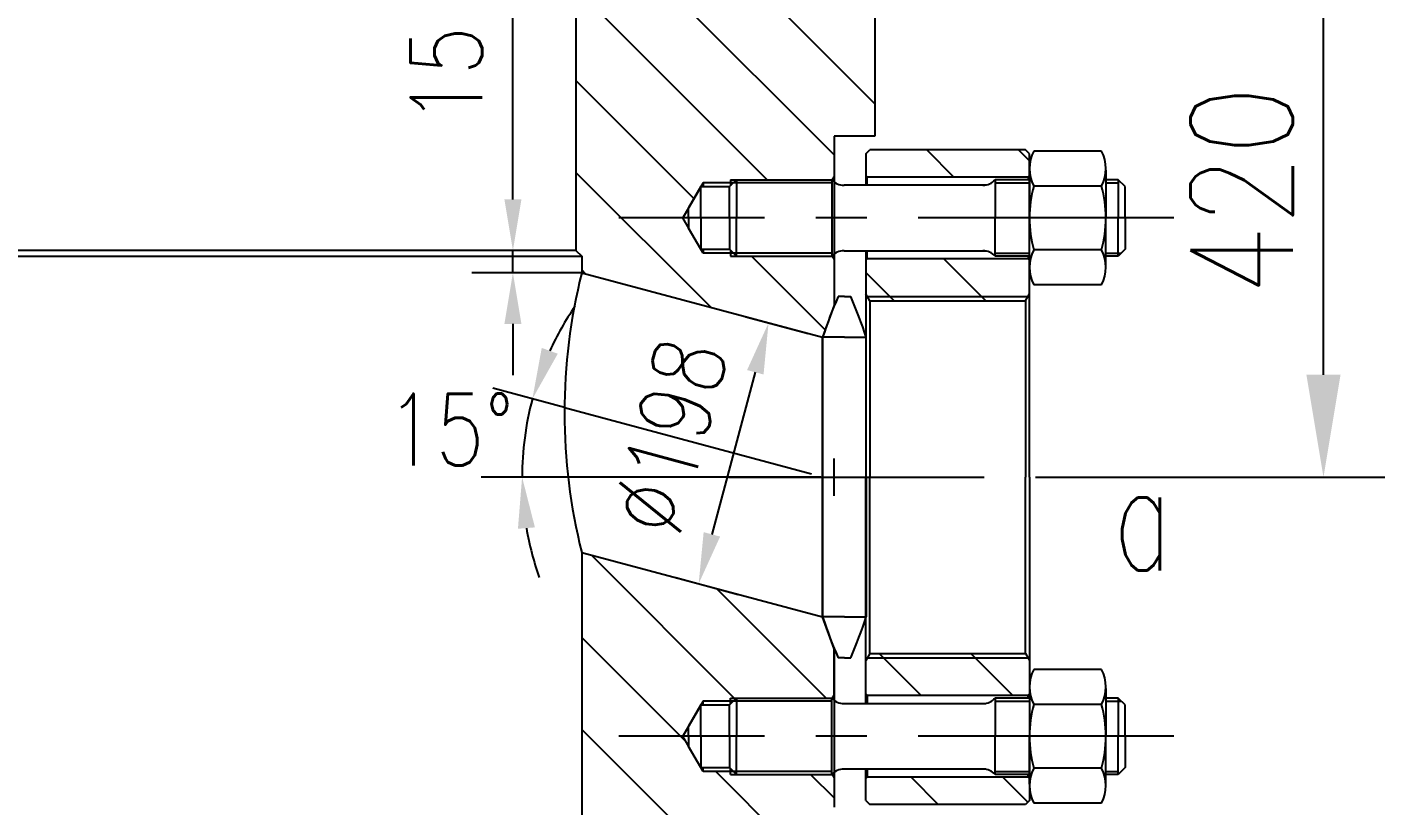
# Model space of a CAD drawing. Header units: inches. Extents: x -375 to 8535, y -150 to 12465.
# Drawn here: x 2639 to 3634, y 10167 to 10738 of the extents above; entities that cross this region are included whole.
import ezdxf

# ---------------------------------------------------------------- set-up
doc = ezdxf.new("R2010")
doc.units = ezdxf.units.IN
doc.header["$LTSCALE"] = 150
doc.linetypes.add('CENTER', pattern=[2, 1.25, -0.25, 0.25, -0.25])
for name, color, linetype in [('1轮廓实线层', 7, 'Continuous'), ('2细线层', 4, 'Continuous'), ('3中心线层', 1, 'CENTER'), ('5剖面线层', 2, 'Continuous'), ('6文字层', 3, 'Continuous'), ('7标注层', 4, 'Continuous')]:
    doc.layers.add(name, color=color, linetype=linetype)
doc.styles.add('PC_TEXTSTYLE', font='romans.shx', dxfattribs={"width": 0.8, "bigfont": 'hzfs.shx'})
doc.styles.add('TH_GBDIM', font='romans.shx', dxfattribs={"width": 0.8, "bigfont": 'gbcbig.shx'})
doc.dimstyles.new('TH_GBDIM', dxfattribs={"dimscale": 15, "dimtxt": 3.5, "dimasz": 2.5, "dimexe": 2, "dimexo": 0, "dimgap": 1.5, "dimtad": 1, "dimdec": 0, "dimdsep": 46, "dimtxsty": 'TH_GBDIM', "dimcen": 2.5, "dimclrd": 130, "dimclre": 130, "dimclrt": 3, "dimadec": 0, "dimazin": 0, "dimtfac": 0.714286, "dimtdec": 0, "dimtmove": 0, "dimatfit": 3, "dimfxl": 0, "dimtolj": 1, "dimtzin": 0, "dimlwd": -1, "dimlwe": -1, "dimarcsym": 0})

# ---------------------------------------------------------------- blocks, each defined once
blk = doc.blocks.new('*D30')
at = {"layer": '7标注层', "color": 130}
for p, q in [((3241.81, 10828), (3634.19, 10828)), ((3589.19, 10483), (3589.19, 10753)), ((3415.19, 10408), (3634.19, 10408))]:
    blk.add_line(p, q, dxfattribs=at)
for points in [[(3576.69, 10753), (3601.69, 10753), (3589.19, 10828)], [(3576.69, 10483), (3601.69, 10483), (3589.19, 10408)]]:
    blk.add_solid(points, dxfattribs=at)
at = {"layer": 'DEFPOINTS', "color": 0}
for p in [(3241.81, 10828), (3589.19, 10828), (3415.19, 10408)]:
    blk.add_point(p, dxfattribs=at)
at = {"layer": '7标注层', "color": 3, "insert": (3529.19, 10618), "char_height": 75, "attachment_point": 5, "rotation": 90, "style": 'TH_GBDIM'}
blk.add_mtext('\\A1;420{}{}', dxfattribs=at)
blk = doc.blocks.new('*D45')
at = {"layer": '1轮廓实线层', "color": 130}
for p, q in [((3032.67, 10459.01), (2980.15, 10473.09)), ((3220.67, 10408), (2971.58, 10408))]:
    blk.add_line(p, q, dxfattribs=at)
for start, end in [(145.57246, 155.28623), (165, 180), (189.71377, 199.42754)]:
    blk.add_arc((3223.04, 10408), 221.46, start, end, dxfattribs=at)
for points in [[(3027.74, 10498.47), (3015.98, 10502.71), (3009.13, 10465.32)], [(2998.53, 10370.11), (3010.98, 10371.17), (3001.58, 10408)]]:
    blk.add_solid(points, dxfattribs=at)
at = {"layer": 'DEFPOINTS', "color": 0}
for p in [(3032.67, 10459.01), (3004.94, 10446.46), (3220.67, 10408), (3223.04, 10408), (3499.94, 10408)]:
    blk.add_point(p, dxfattribs=at)
at = {"layer": '1轮廓实线层', "color": 3, "insert": (2948.94, 10442.82), "char_height": 52.5, "attachment_point": 5, "style": 'TH_GBDIM'}
blk.add_mtext('\\A1;15°', dxfattribs=at)
blk = doc.blocks.new('*D69')
at = {"layer": '1轮廓实线层', "color": 130}
for p, q in [((3165.53, 10525.57), (3211.27, 10513.32)), ((3172.58, 10484.86), (3140.74, 10366.04)), ((3114.28, 10334.3), (3160.02, 10322.05))]:
    blk.add_line(p, q, dxfattribs=at)
for points in [[(3166.55, 10486.48), (3178.62, 10483.24), (3182.29, 10521.08)], [(3134.71, 10367.65), (3146.78, 10364.42), (3131.04, 10329.81)]]:
    blk.add_solid(points, dxfattribs=at)
at = {"layer": 'DEFPOINTS', "color": 0}
for p in [(3165.53, 10525.57), (3114.28, 10334.3), (3131.04, 10329.81)]:
    blk.add_point(p, dxfattribs=at)
at = {"layer": '1轮廓实线层', "color": 3, "insert": (3109.57, 10438.06), "char_height": 52.5, "attachment_point": 5, "rotation": 75, "style": 'TH_GBDIM'}
blk.add_mtext('\\A1;%%c198{}{}', dxfattribs=at)
blk = doc.blocks.new('*D70')
at = {"layer": '1轮廓实线层', "color": 130}
for p, q in [((2994.83, 10611.62), (2994.83, 10756.12)), ((3040.31, 10574.12), (2964.83, 10574.12)), ((2994.83, 10557.78), (2994.83, 10574.12)), ((3045.31, 10557.78), (2964.83, 10557.78)), ((2994.83, 10520.28), (2994.83, 10482.78))]:
    blk.add_line(p, q, dxfattribs=at)
for points in [[(2988.58, 10611.62), (3001.08, 10611.62), (2994.83, 10574.12)], [(2988.58, 10520.28), (3001.08, 10520.28), (2994.83, 10557.78)]]:
    blk.add_solid(points, dxfattribs=at)
at = {"layer": 'DEFPOINTS', "color": 0}
for p in [(2994.83, 10574.12), (3040.31, 10574.12), (3045.31, 10557.78)]:
    blk.add_point(p, dxfattribs=at)
at = {"layer": '1轮廓实线层', "color": 3, "insert": (2946.08, 10702.62), "char_height": 52.5, "attachment_point": 5, "rotation": 90, "style": 'TH_GBDIM'}
blk.add_mtext('\\A1;15', dxfattribs=at)
blk = doc.blocks.new('*D82')
at = {"layer": '7标注层', "color": 130}
for p, q in [((2766.67, 11589.87), (588.91, 11589.87)), ((633.91, 5347.94), (633.91, 11514.87)), ((776.18, 5272.94), (588.91, 5272.94))]:
    blk.add_line(p, q, dxfattribs=at)
for points in [[(621.41, 11514.87), (646.41, 11514.87), (633.91, 11589.87)], [(621.41, 5347.94), (646.41, 5347.94), (633.91, 5272.94)]]:
    blk.add_solid(points, dxfattribs=at)
at = {"layer": 'DEFPOINTS', "color": 0}
for p in [(633.91, 11589.87), (2766.67, 11589.87), (776.18, 5272.94)]:
    blk.add_point(p, dxfattribs=at)
at = {"layer": '7标注层', "color": 3, "insert": (573.91, 8429.59), "char_height": 75, "attachment_point": 5, "rotation": 90, "style": 'TH_GBDIM'}
blk.add_mtext('\\A1;~19590', dxfattribs=at)

msp = doc.modelspace()

# ---------------------------------------------------------------- hatches: boundary and pattern name
at = {"layer": '5剖面线层'}
h = msp.add_hatch(dxfattribs=at)
h.set_pattern_fill('ANSI31', color=256, scale=15, angle=90, style=0)
h.paths.add_polyline_path([(1435.31, 10569.9), (1439.54, 10574.12), (1439.54, 10747.12, -0.285072), (1383.85, 10826.85), (1382.81, 10826.25), (1382.81, 10684.25), (1382.81, 10673), (1380.65, 10638), (1330.31, 10608.94), (1279.98, 10638), (1277.81, 10673), (1277.81, 10684.25), (1277.81, 10826.25), (1274.78, 10828), (1225.31, 10828), (1220.31, 10823), (1220.31, 10196), (1324.81, 10091.51, -0.198912), (1345.31, 10042.01), (1345.31, 10010.64), (1414.41, 10000.93, -0.373885), (1421.29, 9993), (1423.29, 9993), (1433.31, 9998.79), (1433.31, 10069), (1435.31, 10071)])
h.paths.add_polyline_path([(1439.54, 10747.12), (1439.54, 10786.3, 0.131652), (1439.13, 10787.8), (1422.56, 10816.5, 0.267949), (1419.96, 10818), (1417.89, 10818), (1415, 10818), (1413.5, 10820.6), (1410.09, 10826.5, 0.267949), (1407.49, 10828), (1385.85, 10828), (1383.85, 10826.85, 0.285072)])
h.paths.add_polyline_path([(3134.31, 10623.84), (3154.31, 10623.84), (3154.31, 10626), (3158.68, 10626), (3229.06, 10626), (3230.31, 10628.17), (3230.31, 10658), (3260.31, 10658), (3260.31, 10823), (3255.31, 10828), (3180.34, 10828, -0.000763), (3180.29, 10828), (3073.13, 10828, 0.267793), (3070.54, 10826.51, 4911.284851), (3070.54, 10826.51, 0.000349), (3070.54, 10826.5), (3067.07, 10820.5), (3065.63, 10818), (3062.74, 10818), (3060.67, 10818, 0.267949), (3058.07, 10816.5), (3041.49, 10787.8, 0.131652), (3041.09, 10786.3), (3041.09, 10574.12), (3045.31, 10569.9), (3045.31, 10557.78), (3221.76, 10510.5), (3225.53, 10520.85, -0.000027), (3225.54, 10520.89), (3230.31, 10534), (3230.31, 10567.84), (3229.06, 10570), (3158.68, 10570), (3154.31, 10570), (3154.31, 10572.17), (3134.31, 10572.17), (3119.4, 10598)])
h.paths.add_polyline_path([(3045.31, 10071), (3047.31, 10069), (3047.31, 9998.79), (3057.34, 9993), (3059.34, 9993, -0.373885), (3066.22, 10000.93), (3135.31, 10010.64), (3135.31, 10042.01, -0.198912), (3155.82, 10091.51), (3230.31, 10166), (3230.31, 10187.84), (3229.06, 10190), (3158.68, 10190), (3154.31, 10190), (3154.31, 10192.17), (3134.31, 10192.17), (3119.4, 10218), (3134.31, 10243.84), (3154.31, 10243.84), (3154.31, 10246), (3158.68, 10246), (3229.06, 10246), (3230.31, 10248.17), (3230.31, 10282), (3225.54, 10295.12, -0.000027), (3225.53, 10295.15), (3221.76, 10305.5), (3045.31, 10352.78)])
h = msp.add_hatch(dxfattribs=at)
h.set_pattern_fill('ANSI31', color=256, scale=15, angle=-90, style=0)
h.set_pattern_definition([(315, (-6983.92, 15003.13), (33.67596, 33.67596), [])])
h.paths.add_polyline_path([(3370.6, 10168), (3373.6, 10171), (3373.6, 10180.7, -0.020243), (3373.6, 10182.92), (3373.6, 10187), (3372.6, 10188), (3254.6, 10188), (3253.6, 10187), (3253.6, 10171), (3256.6, 10168)])
h.paths.add_polyline_path([(3372.6, 10248), (3373.6, 10249), (3373.6, 10253.09, -0.020243), (3373.6, 10255.31), (3373.6, 10273.56), (3372.47, 10275.5), (3254.72, 10275.5), (3253.6, 10273.56), (3253.6, 10249), (3254.6, 10248)])
h.paths.add_polyline_path([(3372.47, 10275.5), (3370.6, 10278.75), (3256.6, 10278.75), (3254.72, 10275.5)])
h.paths.add_polyline_path([(3370.6, 10537.25), (3372.47, 10540.5), (3254.72, 10540.5), (3256.6, 10537.25)])
h.paths.add_polyline_path([(3372.47, 10540.5), (3373.6, 10542.45), (3373.6, 10560.7, -0.020243), (3373.6, 10562.92), (3373.6, 10567), (3372.6, 10568), (3254.6, 10568), (3253.6, 10567), (3253.6, 10542.45), (3254.72, 10540.5)])
h.paths.add_polyline_path([(3372.6, 10628), (3373.6, 10629), (3373.6, 10633.09, -0.020243), (3373.6, 10635.31), (3373.6, 10645), (3370.6, 10648), (3256.6, 10648), (3253.6, 10645), (3253.6, 10629), (3254.6, 10628)])

# ---------------------------------------------------------------- linework, layer by layer
for p, q in [((3260.31, 10823), (3260.31, 10658)), ((3041.09, 10786.3), (3041.09, 10574.12)), ((3253.6, 10645), (3256.6, 10648)), ((3253.6, 10645), (3253.6, 10622)), ((3253.6, 10645), (3253.6, 10622)), ((3370.6, 10648), (3256.6, 10648)), ((3373.6, 10645), (3370.6, 10648)), ((3373.6, 10408), (3373.6, 10645)), ((3134.31, 10623.84), (3119.4, 10598)), ((3134.31, 10623.84), (3134.31, 10621)), ((3156.51, 10623.84), (3134.31, 10623.84)), ((3154.31, 10626), (3154.31, 10621.64)), ((3228.92, 10625.75), (3230.31, 10628.17)), ((3253.6, 10629), (3254.6, 10628)), ((3372.6, 10628), (3254.6, 10628)), ((3254.6, 10622), (3254.6, 10628)), ((3372.6, 10628), (3373.6, 10629)), ((3372.6, 10628), (3372.6, 10626)), ((3341.51, 10622), (3237.62, 10622)), ((3134.31, 10572.17), (3119.4, 10598)), ((3041.09, 10574.12), (2240.31, 10574.12)), ((3134.31, 10575), (3134.31, 10572.17)), ((3154.31, 10574.37), (3154.31, 10570)), ((3237.62, 10574), (3341.51, 10574)), ((3253.6, 10574), (3253.6, 10408)), ((3254.6, 10568), (3254.6, 10574)), ((3045.31, 10569.9), (3045.31, 10557.78)), ((3156.51, 10572.17), (3134.31, 10572.17)), ((3228.92, 10570.26), (3230.31, 10567.84)), ((3230.31, 10571.52), (3230.31, 10533.23)), ((3253.6, 10567), (3254.6, 10568)), ((3372.6, 10568), (3254.6, 10568)), ((3372.6, 10570), (3372.6, 10568)), ((3372.6, 10568), (3373.6, 10567)), ((3045.31, 10557.78), (3221.76, 10510.5)), ((3230.31, 10534), (3221.76, 10510.5)), ((3237.96, 10540.5), (3233.4, 10540.5)), ((3237.96, 10540.5), (3242.51, 10540.5)), ((3256.6, 10537.25), (3253.6, 10542.45)), ((3256.6, 10537.25), (3370.6, 10537.25)), ((3256.6, 10537.25), (3256.6, 10408)), ((3370.6, 10537.25), (3373.6, 10542.45)), ((3370.6, 10537.25), (3370.6, 10408)), ((3221.76, 10510.5), (3221.76, 10408)), ((3221.96, 10408), (3221.96, 10510.5)), ((3237.96, 10510.5), (3221.96, 10510.5)), ((3237.96, 10510.5), (3253.96, 10510.5)), ((3253.96, 10408), (3253.96, 10510.5)), ((3230.31, 10394.34), (3230.31, 10421.66)), ((3221.76, 10305.5), (3221.76, 10408)), ((3221.96, 10408), (3221.96, 10305.5)), ((3253.6, 10242), (3253.6, 10408)), ((3253.96, 10408), (3253.96, 10305.5)), ((3256.6, 10278.75), (3256.6, 10408)), ((3370.6, 10278.75), (3370.6, 10408)), ((3373.6, 10408), (3373.6, 10171)), ((3045.31, 10352.78), (3221.76, 10305.5)), ((3045.31, 10352.78), (3045.31, 10071)), ((3230.31, 10282), (3221.76, 10305.5)), ((3237.96, 10305.5), (3221.96, 10305.5)), ((3237.96, 10305.5), (3253.96, 10305.5)), ((3230.31, 10244.49), (3230.31, 10282.78)), ((3237.96, 10275.5), (3233.4, 10275.5)), ((3237.96, 10275.5), (3242.51, 10275.5)), ((3256.6, 10278.75), (3253.6, 10273.56)), ((3256.6, 10278.75), (3370.6, 10278.75)), ((3370.6, 10278.75), (3373.6, 10273.56)), ((3154.31, 10241.64), (3154.31, 10246)), ((3228.92, 10245.75), (3230.31, 10248.17)), ((3253.6, 10249), (3254.6, 10248)), ((3372.6, 10248), (3254.6, 10248)), ((3254.6, 10248), (3254.6, 10242)), ((3372.6, 10248), (3373.6, 10249)), ((3372.6, 10246), (3372.6, 10248)), ((3134.31, 10243.84), (3119.4, 10218)), ((3134.31, 10241), (3134.31, 10243.84)), ((3156.51, 10243.84), (3134.31, 10243.84)), ((3237.62, 10242), (3341.51, 10242)), ((3134.31, 10192.17), (3119.4, 10218)), ((3134.31, 10192.17), (3134.31, 10195)), ((3154.31, 10190), (3154.31, 10194.37)), ((3156.51, 10192.17), (3134.31, 10192.17)), ((3228.92, 10190.26), (3230.31, 10187.84)), ((3341.51, 10194), (3237.62, 10194)), ((3253.6, 10171), (3253.6, 10194)), ((3253.6, 10171), (3253.6, 10194)), ((3253.6, 10187), (3254.6, 10188)), ((3254.6, 10194), (3254.6, 10188)), ((3372.6, 10188), (3254.6, 10188)), ((3372.6, 10188), (3372.6, 10190)), ((3372.6, 10188), (3373.6, 10187)), ((3253.6, 10171), (3256.6, 10168)), ((3370.6, 10168), (3256.6, 10168)), ((3373.6, 10171), (3370.6, 10168))]:
    msp.add_line(p, q)
for centre, start, end in [((3535.63, 10408), 156.32707, 161.90424), ((2940.28, 10408), 18.09576, 23.67293), ((3535.63, 10408), 198.09576, 203.67293), ((2940.28, 10408), 336.32707, 341.90424)]:
    msp.add_arc(centre, 330, start, end)
at = {"layer": '1轮廓实线层'}
for p, q in [((3260.31, 10658), (3230.31, 10658)), ((3230.31, 10658), (3230.31, 10533.23)), ((3426.45, 10647), (3376.75, 10647)), ((3373.6, 10633.09), (3373.6, 10598)), ((3429.6, 10633.09), (3429.6, 10598)), ((3153.68, 10621), (3158.68, 10626)), ((3158.68, 10626), (3228.68, 10626)), ((3158.68, 10626), (3158.68, 10598)), ((3228.68, 10626), (3228.68, 10570)), ((3348.46, 10626), (3348.46, 10598)), ((3373.6, 10626), (3348.46, 10626)), ((3438.68, 10626), (3429.6, 10626)), ((3438.68, 10626), (3438.68, 10598)), ((3443.68, 10621), (3438.68, 10626)), ((3132.68, 10621), (3123.68, 10605.42)), ((3132.68, 10621), (3153.68, 10621)), ((3132.68, 10598), (3132.68, 10621)), ((3153.68, 10598), (3153.68, 10621)), ((3426.45, 10621.39), (3376.75, 10621.39)), ((3443.68, 10598), (3443.68, 10621)), ((3123.68, 10598), (3123.68, 10605.42)), ((3123.68, 10598), (3123.68, 10590.59)), ((3132.68, 10598), (3132.68, 10575)), ((3153.68, 10598), (3153.68, 10575)), ((3158.68, 10570), (3158.68, 10598)), ((3348.46, 10570), (3348.46, 10598)), ((3373.6, 10562.92), (3373.6, 10598)), ((3429.6, 10562.92), (3429.6, 10598)), ((3438.68, 10570), (3438.68, 10598)), ((3443.68, 10598), (3443.68, 10575)), ((3132.68, 10575), (3123.68, 10590.59)), ((3041.09, 10574.12), (3045.31, 10569.9)), ((3132.68, 10575), (3153.68, 10575)), ((3153.68, 10575), (3158.68, 10570)), ((3426.45, 10574.61), (3376.75, 10574.61)), ((3443.68, 10575), (3438.68, 10570)), ((1435.31, 10569.9), (3045.31, 10569.9)), ((3045.31, 10569.9), (3045.31, 10557.78)), ((3158.68, 10570), (3228.68, 10570)), ((3373.6, 10570), (3348.46, 10570)), ((3438.68, 10570), (3429.6, 10570)), ((3426.45, 10549), (3376.75, 10549)), ((3230.31, 10282.78), (3230.31, 10166)), ((3426.45, 10267), (3376.75, 10267)), ((3153.68, 10241), (3158.68, 10246)), ((3158.68, 10246), (3158.68, 10218)), ((3158.68, 10246), (3228.68, 10246)), ((3228.68, 10190), (3228.68, 10246)), ((3373.6, 10246), (3348.46, 10246)), ((3348.46, 10246), (3348.46, 10218)), ((3373.6, 10253.09), (3373.6, 10218)), ((3429.6, 10253.09), (3429.6, 10218)), ((3438.68, 10246), (3429.6, 10246)), ((3443.68, 10241), (3438.68, 10246)), ((3438.68, 10246), (3438.68, 10218)), ((3132.68, 10241), (3123.68, 10225.42)), ((3132.68, 10218), (3132.68, 10241)), ((3132.68, 10241), (3153.68, 10241)), ((3153.68, 10218), (3153.68, 10241)), ((3426.45, 10241.39), (3376.75, 10241.39)), ((3443.68, 10218), (3443.68, 10241)), ((3123.68, 10218), (3123.68, 10225.42)), ((3123.68, 10218), (3123.68, 10210.59)), ((3132.68, 10218), (3132.68, 10195)), ((3153.68, 10218), (3153.68, 10195)), ((3158.68, 10190), (3158.68, 10218)), ((3348.46, 10190), (3348.46, 10218)), ((3373.6, 10182.92), (3373.6, 10218)), ((3429.6, 10182.92), (3429.6, 10218)), ((3438.68, 10190), (3438.68, 10218)), ((3443.68, 10218), (3443.68, 10195)), ((3132.68, 10195), (3123.68, 10210.59)), ((3132.68, 10195), (3153.68, 10195)), ((3153.68, 10195), (3158.68, 10190)), ((3426.45, 10194.61), (3376.75, 10194.61)), ((3443.68, 10195), (3438.68, 10190)), ((3158.68, 10190), (3228.68, 10190)), ((3373.6, 10190), (3348.46, 10190)), ((3438.68, 10190), (3429.6, 10190)), ((3426.45, 10169), (3376.75, 10169))]:
    msp.add_line(p, q, dxfattribs=at)
for centre, radius, start, end in [((3401, 10634.2), 27.43, 152.17005, 207.82995), ((3402.19, 10634.2), 27.43, 332.17005, 27.82995), ((3237.62, 10634), 12, 221.81031, 270), ((3339.51, 10634), 12, 270, 318.18969), ((3462.01, 10598), 88.42, 164.65991, 180), ((3341.18, 10598), 88.42, 0, 15.34009), ((3462.01, 10598), 88.42, 180, 195.34009), ((3341.18, 10598), 88.42, 344.65991, 0), ((3237.62, 10562), 12, 90, 138.18969), ((3339.51, 10562), 12, 41.81031, 90), ((3401, 10561.81), 27.43, 152.17005, 207.82995), ((3402.19, 10561.81), 27.43, 332.17005, 27.82995), ((3453.92, 10455.28), 421.27, 165.91788, 194.08212), ((3401, 10254.2), 27.43, 152.17005, 207.82995), ((3402.19, 10254.2), 27.43, 332.17005, 27.82995), ((3237.62, 10254), 12, 221.81031, 270), ((3339.51, 10254), 12, 270, 318.18969), ((3462.01, 10218), 88.42, 164.65991, 180), ((3341.18, 10218), 88.42, 0, 15.34009), ((3462.01, 10218), 88.42, 180, 195.34009), ((3341.18, 10218), 88.42, 344.65991, 0), ((3401, 10181.81), 27.43, 152.17005, 207.82995), ((3402.19, 10181.81), 27.43, 332.17005, 27.82995), ((3237.62, 10182), 12, 90, 138.18969), ((3339.51, 10182), 12, 41.81031, 90)]:
    msp.add_arc(centre, radius, start, end, dxfattribs=at)
at = {"layer": '2细线层'}
for p, q in [((3154.31, 10626), (3158.68, 10626)), ((3228.68, 10623.84), (3156.51, 10623.84)), ((3348.46, 10623.84), (3373.6, 10623.84)), ((3429.6, 10623.84), (3438.68, 10623.84)), ((3154.31, 10570), (3158.68, 10570)), ((3228.68, 10572.17), (3156.51, 10572.17)), ((3348.46, 10572.17), (3373.6, 10572.17)), ((3429.6, 10572.17), (3440.84, 10572.17)), ((3254.72, 10540.5), (3372.47, 10540.5)), ((3230.31, 10395.59), (3230.31, 10420.42)), ((3254.72, 10275.5), (3372.47, 10275.5)), ((3154.31, 10246), (3158.68, 10246)), ((3228.68, 10243.84), (3156.51, 10243.84)), ((3348.46, 10243.84), (3373.6, 10243.84)), ((3429.6, 10243.84), (3440.84, 10243.84)), ((3154.31, 10190), (3158.68, 10190)), ((3228.68, 10192.17), (3156.51, 10192.17)), ((3348.46, 10192.17), (3373.6, 10192.17)), ((3429.6, 10192.17), (3438.68, 10192.17))]:
    msp.add_line(p, q, dxfattribs=at)
at = {"layer": '3中心线层'}
for p, q in [((3479.43, 10598), (3072.4, 10598)), ((3032.67, 10459.01), (3223.04, 10408)), ((3153.01, 10408), (3415.19, 10408)), ((3479.43, 10218), (3072.4, 10218))]:
    msp.add_line(p, q, dxfattribs=at)

# ---------------------------------------------------------------- texts
at = {"layer": '6文字层', "style": 'PC_TEXTSTYLE', "width": 0.667}
msp.add_text('a', height=80, dxfattribs=at).set_placement((3434.81, 10339.61))

# ---------------------------------------------------------------- dimensions: what is measured, and where the dimension line sits
at = {"layer": '1轮廓实线层'}
dim = msp.add_linear_dim(base=(2994.83, 10574.12), p1=(3045.31, 10557.78), p2=(3040.31, 10574.12), angle=90, text='15', dimstyle='TH_GBDIM', dxfattribs=at)
dim.commit()
dim.dimension.update_dxf_attribs({"geometry": '*D70', "text_midpoint": (2946.08, 10702.62)})
dim = msp.add_angular_dim_2l(base=(3004.94, 10446.46), line1=((3032.67, 10459.01), (3223.04, 10408)), line2=((3220.67, 10408), (3499.94, 10408)), dimstyle='TH_GBDIM', override={"dimtoh": 1, "dimtmove": 1, "dimatfit": 3}, dxfattribs=at)
dim.commit()
dim.dimension.update_dxf_attribs({"geometry": '*D45', "text_midpoint": (2948.94, 10442.82), "dimtype": 162})
dim = msp.add_aligned_dim(p1=(3165.53, 10525.57), p2=(3114.28, 10334.3), distance=17.35, text='%%c<>{}{}', dimstyle='TH_GBDIM', override={"dimgap": 1.5, "dimtad": 1, "dimjust": 0, "dimdec": 0, "dimlfac": 1, "dimse1": 0, "dimse2": 0, "dimsd1": 0, "dimsd2": 0}, dxfattribs=at)
dim.commit()
dim.dimension.update_dxf_attribs({"geometry": '*D69', "text_midpoint": (3109.57, 10438.06)})
at = {"layer": '7标注层'}
for base, p1, p2, text, override, picture, middle in [((633.91, 11589.87), (776.18, 5272.94), (2766.67, 11589.87), '~19590', {"dimtxt": 5, "dimasz": 5, "dimexe": 3, "dimdec": 1}, '*D82', (633.91, 8429.59)), ((3589.19, 10828), (3415.19, 10408), (3241.81, 10828), '<>{}{}', {"dimtxt": 5, "dimasz": 5, "dimexe": 3, "dimgap": 1.5, "dimtad": 1, "dimjust": 0, "dimdec": 1, "dimlfac": 1, "dimse1": 0, "dimse2": 0, "dimsd1": 0, "dimsd2": 0}, '*D30', (3589.19, 10618))]:
    dim = msp.add_linear_dim(base=base, p1=p1, p2=p2, angle=90, text=text, dimstyle='TH_GBDIM', override=override, dxfattribs=at)
    dim.commit()
    dim.dimension.update_dxf_attribs({"geometry": picture, "text_midpoint": middle, "dimtype": 160})

doc.saveas('drawing.dxf')
